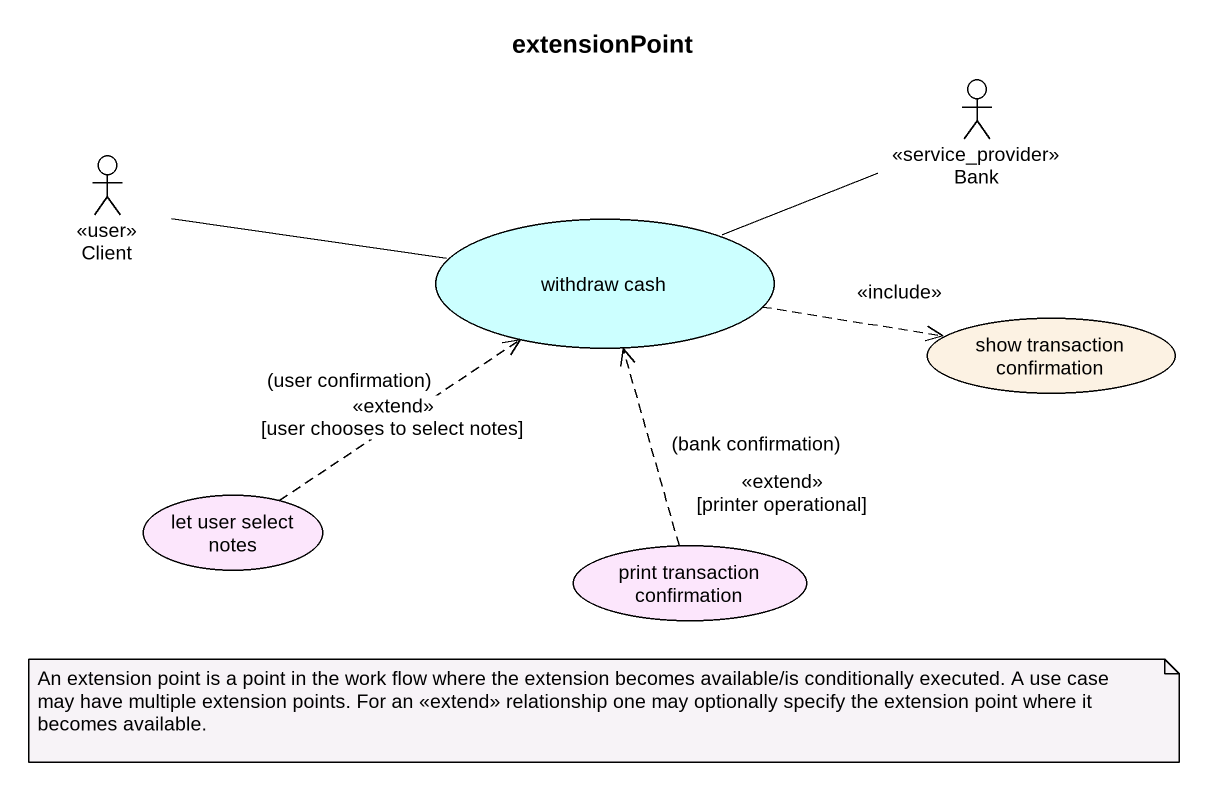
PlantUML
@startuml
title extensionPoint
actor Bank <<service_provider>>
actor Client <<user>>
usecase "withdraw cash" as withdraw_cash #CCFFFF
usecase "show transaction confirmation" as show_transaction
usecase "let user select notes" as let_user_select_notes #FCE6FC
usecase "print transaction confirmation" as print_transaction #FCE6FC
Bank -left- withdraw_cash
Client -right- withdraw_cash
withdraw_cash .right.> show_transaction : <<include>>
let_user_select_notes .up.> withdraw_cash : (user confirmation)\n<<extend>> [user chooses to select notes]
print_transaction .up.> withdraw_cash : (bank confirmation)\n<<extend>> [printer operational]
note as N1
  An extension point is a point in the work flow where the extension becomes available/is conditionally executed. A use case may have multiple extension points. For an <<extend>> relationship one may optionally specify the extension point where it becomes available.
end note
@enduml
